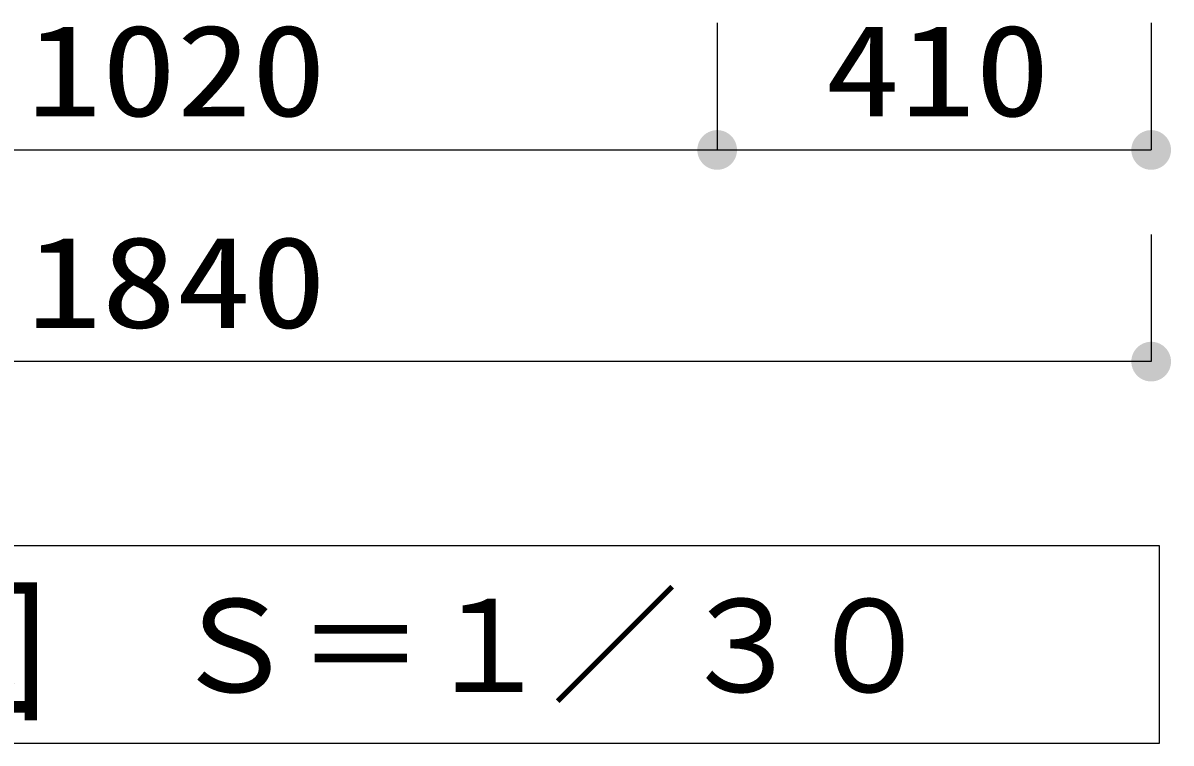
# Model space of a CAD drawing. Units: millimetres, scale not verified. Extents: x -23521 to 8910, y -6308 to 6308.
# Drawn here: x 1340 to 2424, y -4846 to -4165 of the extents above; entities that cross this region are included whole.
import ezdxf
from ezdxf.enums import TextEntityAlignment as Align

# ---------------------------------------------------------------- set-up
doc = ezdxf.new("R2010")
doc.units = ezdxf.units.MM
doc.header["$LTSCALE"] = 30
doc.layers.add('0-E_機器', color=2, linetype='Continuous', lineweight=25)
doc.layers.add('1-8_00クル-フ-6寸法', color=132, linetype='Continuous', lineweight=25)
doc.styles.add('ＭＳ ゴシック', font='')
doc.styles.get('ＭＳ ゴシック').set_extended_font_data('MS Gothic')

msp = doc.modelspace()

# ---------------------------------------------------------------- linework, layer by layer
at = {"layer": '0-E_機器', "color": 3}
msp.add_lwpolyline([(2413.35, -4845.56), (2413.35, -4659.25), (384.02, -4659.25), (384.02, -4845.56)], close=True, dxfattribs=at)
at = {"layer": '1-8_00クル-フ-6寸法', "color": 4}
for p, q in [((1995.42, -4165.15), (1995.42, -4285.15)), ((1995.42, -4165.15), (1995.42, -4285.15)), ((2405.42, -4165.15), (2405.42, -4285.15)), ((975.42, -4285.15), (1995.42, -4285.15)), ((1995.42, -4285.15), (2405.42, -4285.15)), ((2405.42, -4365.15), (2405.42, -4485.15)), ((2405.42, -4485.15), (565.42, -4485.15))]:
    msp.add_line(p, q, dxfattribs=at)
at = {"layer": '1-8_00クル-フ-6寸法'}
for points in [[(1995.42, -4285.15), (1980.25, -4274.13), (1981.75, -4272.32)], [(1995.42, -4285.15), (1980.25, -4274.13), (1981.75, -4272.32)], [(1995.42, -4285.15), (1981.75, -4272.32), (1983.47, -4270.7)], [(1995.42, -4285.15), (1981.75, -4272.32), (1983.47, -4270.7)], [(1995.42, -4285.15), (1983.47, -4270.7), (1985.38, -4269.32)], [(1995.42, -4285.15), (1983.47, -4270.7), (1985.38, -4269.32)], [(1995.42, -4285.15), (1985.38, -4269.32), (1987.44, -4268.19)], [(1995.42, -4285.15), (1985.38, -4269.32), (1987.44, -4268.19)], [(1995.42, -4285.15), (1987.44, -4268.19), (1989.63, -4267.32)], [(1995.42, -4285.15), (1987.44, -4268.19), (1989.63, -4267.32)], [(1995.42, -4285.15), (1989.63, -4267.32), (1991.91, -4266.73)], [(1995.42, -4285.15), (1989.63, -4267.32), (1991.91, -4266.73)], [(1995.42, -4285.15), (1991.91, -4266.73), (1994.24, -4266.44)], [(1995.42, -4285.15), (1991.91, -4266.73), (1994.24, -4266.44)], [(1995.42, -4285.15), (1994.24, -4266.44), (1996.6, -4266.44)], [(1995.42, -4285.15), (1994.24, -4266.44), (1996.6, -4266.44)], [(1995.42, -4285.15), (1996.6, -4266.44), (1998.94, -4266.73)], [(1995.42, -4285.15), (1996.6, -4266.44), (1998.94, -4266.73)], [(1995.42, -4285.15), (1998.94, -4266.73), (2001.22, -4267.32)], [(1995.42, -4285.15), (1998.94, -4266.73), (2001.22, -4267.32)], [(1995.42, -4285.15), (2001.22, -4267.32), (2003.41, -4268.19)], [(1995.42, -4285.15), (2001.22, -4267.32), (2003.41, -4268.19)], [(1995.42, -4285.15), (2003.41, -4268.19), (2005.47, -4269.32)], [(1995.42, -4285.15), (2003.41, -4268.19), (2005.47, -4269.32)], [(1995.42, -4285.15), (2005.47, -4269.32), (2007.37, -4270.7)], [(1995.42, -4285.15), (2005.47, -4269.32), (2007.37, -4270.7)], [(1995.42, -4285.15), (2007.37, -4270.7), (2009.09, -4272.32)], [(1995.42, -4285.15), (2007.37, -4270.7), (2009.09, -4272.32)], [(1995.42, -4285.15), (2009.09, -4272.32), (2010.59, -4274.13)], [(1995.42, -4285.15), (2009.09, -4272.32), (2010.59, -4274.13)], [(2405.42, -4285.15), (2390.25, -4274.13), (2391.76, -4272.32)], [(2405.42, -4285.15), (2391.76, -4272.32), (2393.47, -4270.7)], [(2405.42, -4285.15), (2393.47, -4270.7), (2395.38, -4269.32)], [(2405.42, -4285.15), (2395.38, -4269.32), (2397.44, -4268.19)], [(2405.42, -4285.15), (2397.44, -4268.19), (2399.63, -4267.32)], [(2405.42, -4285.15), (2399.63, -4267.32), (2401.91, -4266.73)], [(2405.42, -4285.15), (2401.91, -4266.73), (2404.25, -4266.44)], [(2405.42, -4285.15), (2404.25, -4266.44), (2406.6, -4266.44)], [(2405.42, -4285.15), (2406.6, -4266.44), (2408.94, -4266.73)], [(2405.42, -4285.15), (2408.94, -4266.73), (2411.22, -4267.32)], [(2405.42, -4285.15), (2411.22, -4267.32), (2413.41, -4268.19)], [(2405.42, -4285.15), (2413.41, -4268.19), (2415.47, -4269.32)], [(2405.42, -4285.15), (2415.47, -4269.32), (2417.38, -4270.7)], [(2405.42, -4285.15), (2417.38, -4270.7), (2419.09, -4272.32)], [(2405.42, -4285.15), (2419.09, -4272.32), (2420.59, -4274.13)], [(1995.42, -4285.15), (1976.67, -4285.15), (1976.82, -4282.8)], [(1995.42, -4285.15), (1976.67, -4285.15), (1976.82, -4282.8)], [(1995.42, -4285.15), (1976.82, -4282.8), (1977.26, -4280.49)], [(1995.42, -4285.15), (1976.82, -4282.8), (1977.26, -4280.49)], [(1995.42, -4285.15), (1977.26, -4280.49), (1977.99, -4278.25)], [(1995.42, -4285.15), (1977.26, -4280.49), (1977.99, -4278.25)], [(1995.42, -4285.15), (1977.99, -4278.25), (1978.99, -4276.12)], [(1995.42, -4285.15), (1977.99, -4278.25), (1978.99, -4276.12)], [(1995.42, -4285.15), (1978.99, -4276.12), (1980.25, -4274.13)], [(1995.42, -4285.15), (1978.99, -4276.12), (1980.25, -4274.13)], [(1995.42, -4285.15), (2010.59, -4274.13), (2011.85, -4276.12)], [(1995.42, -4285.15), (2010.59, -4274.13), (2011.85, -4276.12)], [(1995.42, -4285.15), (2011.85, -4276.12), (2012.86, -4278.25)], [(1995.42, -4285.15), (2011.85, -4276.12), (2012.86, -4278.25)], [(1995.42, -4285.15), (2012.86, -4278.25), (2013.58, -4280.49)], [(1995.42, -4285.15), (2012.86, -4278.25), (2013.58, -4280.49)], [(1995.42, -4285.15), (2013.58, -4280.49), (2014.02, -4282.8)], [(1995.42, -4285.15), (2013.58, -4280.49), (2014.02, -4282.8)], [(1995.42, -4285.15), (2014.02, -4282.8), (2014.17, -4285.15)], [(1995.42, -4285.15), (2014.02, -4282.8), (2014.17, -4285.15)], [(2405.42, -4285.15), (2386.67, -4285.15), (2386.82, -4282.8)], [(2405.42, -4285.15), (2386.82, -4282.8), (2387.26, -4280.49)], [(2405.42, -4285.15), (2387.26, -4280.49), (2387.99, -4278.25)], [(2405.42, -4285.15), (2387.99, -4278.25), (2388.99, -4276.12)], [(2405.42, -4285.15), (2388.99, -4276.12), (2390.25, -4274.13)], [(2405.42, -4285.15), (2420.59, -4274.13), (2421.85, -4276.12)], [(2405.42, -4285.15), (2421.85, -4276.12), (2422.86, -4278.25)], [(2405.42, -4285.15), (2422.86, -4278.25), (2423.58, -4280.49)], [(2405.42, -4285.15), (2423.58, -4280.49), (2424.03, -4282.8)], [(2405.42, -4285.15), (2424.03, -4282.8), (2424.17, -4285.15)], [(1995.42, -4285.15), (1976.82, -4287.5), (1976.67, -4285.15)], [(1995.42, -4285.15), (1976.82, -4287.5), (1976.67, -4285.15)], [(1995.42, -4285.15), (1977.26, -4289.81), (1976.82, -4287.5)], [(1995.42, -4285.15), (1977.26, -4289.81), (1976.82, -4287.5)], [(1995.42, -4285.15), (1977.99, -4292.05), (1977.26, -4289.81)], [(1995.42, -4285.15), (1977.99, -4292.05), (1977.26, -4289.81)], [(1995.42, -4285.15), (1978.99, -4294.18), (1977.99, -4292.05)], [(1995.42, -4285.15), (1978.99, -4294.18), (1977.99, -4292.05)], [(1995.42, -4285.15), (1980.25, -4296.17), (1978.99, -4294.18)], [(1995.42, -4285.15), (1980.25, -4296.17), (1978.99, -4294.18)], [(1995.42, -4285.15), (1981.75, -4297.99), (1980.25, -4296.17)], [(1995.42, -4285.15), (1981.75, -4297.99), (1980.25, -4296.17)], [(1995.42, -4285.15), (1983.47, -4299.6), (1981.75, -4297.99)], [(1995.42, -4285.15), (1983.47, -4299.6), (1981.75, -4297.99)], [(1995.42, -4285.15), (1985.38, -4300.98), (1983.47, -4299.6)], [(1995.42, -4285.15), (1985.38, -4300.98), (1983.47, -4299.6)], [(1995.42, -4285.15), (1987.44, -4302.12), (1985.38, -4300.98)], [(1995.42, -4285.15), (1987.44, -4302.12), (1985.38, -4300.98)], [(1995.42, -4285.15), (1989.63, -4302.98), (1987.44, -4302.12)], [(1995.42, -4285.15), (1989.63, -4302.98), (1987.44, -4302.12)], [(1995.42, -4285.15), (1991.91, -4303.57), (1989.63, -4302.98)], [(1995.42, -4285.15), (1991.91, -4303.57), (1989.63, -4302.98)], [(1995.42, -4285.15), (1994.24, -4303.86), (1991.91, -4303.57)], [(1995.42, -4285.15), (1994.24, -4303.86), (1991.91, -4303.57)], [(1995.42, -4285.15), (1996.6, -4303.86), (1994.24, -4303.86)], [(1995.42, -4285.15), (1996.6, -4303.86), (1994.24, -4303.86)], [(1995.42, -4285.15), (1998.94, -4303.57), (1996.6, -4303.86)], [(1995.42, -4285.15), (2001.22, -4302.98), (1998.94, -4303.57)], [(1995.42, -4285.15), (2003.41, -4302.12), (2001.22, -4302.98)], [(1995.42, -4285.15), (2005.47, -4300.98), (2003.41, -4302.12)], [(1995.42, -4285.15), (2007.37, -4299.6), (2005.47, -4300.98)], [(1995.42, -4285.15), (2009.09, -4297.99), (2007.37, -4299.6)], [(1995.42, -4285.15), (2010.59, -4296.17), (2009.09, -4297.99)], [(1995.42, -4285.15), (2011.85, -4294.18), (2010.59, -4296.17)], [(1995.42, -4285.15), (2012.86, -4292.05), (2011.85, -4294.18)], [(1995.42, -4285.15), (2013.58, -4289.81), (2012.86, -4292.05)], [(1995.42, -4285.15), (2014.02, -4287.5), (2013.58, -4289.81)], [(1995.42, -4285.15), (2014.17, -4285.15), (2014.02, -4287.5)], [(1995.42, -4285.15), (1998.94, -4303.57), (1996.6, -4303.86)], [(1995.42, -4285.15), (2001.22, -4302.98), (1998.94, -4303.57)], [(1995.42, -4285.15), (2003.41, -4302.12), (2001.22, -4302.98)], [(1995.42, -4285.15), (2005.47, -4300.98), (2003.41, -4302.12)], [(1995.42, -4285.15), (2007.37, -4299.6), (2005.47, -4300.98)], [(1995.42, -4285.15), (2009.09, -4297.99), (2007.37, -4299.6)], [(1995.42, -4285.15), (2010.59, -4296.17), (2009.09, -4297.99)], [(1995.42, -4285.15), (2011.85, -4294.18), (2010.59, -4296.17)], [(1995.42, -4285.15), (2012.86, -4292.05), (2011.85, -4294.18)], [(1995.42, -4285.15), (2013.58, -4289.81), (2012.86, -4292.05)], [(1995.42, -4285.15), (2014.02, -4287.5), (2013.58, -4289.81)], [(1995.42, -4285.15), (2014.17, -4285.15), (2014.02, -4287.5)], [(2405.42, -4285.15), (2386.82, -4287.5), (2386.67, -4285.15)], [(2405.42, -4285.15), (2387.26, -4289.81), (2386.82, -4287.5)], [(2405.42, -4285.15), (2387.99, -4292.05), (2387.26, -4289.81)], [(2405.42, -4285.15), (2388.99, -4294.18), (2387.99, -4292.05)], [(2405.42, -4285.15), (2390.25, -4296.17), (2388.99, -4294.18)], [(2405.42, -4285.15), (2391.76, -4297.99), (2390.25, -4296.17)], [(2405.42, -4285.15), (2393.47, -4299.6), (2391.76, -4297.99)], [(2405.42, -4285.15), (2395.38, -4300.98), (2393.47, -4299.6)], [(2405.42, -4285.15), (2397.44, -4302.12), (2395.38, -4300.98)], [(2405.42, -4285.15), (2399.63, -4302.98), (2397.44, -4302.12)], [(2405.42, -4285.15), (2401.91, -4303.57), (2399.63, -4302.98)], [(2405.42, -4285.15), (2404.25, -4303.86), (2401.91, -4303.57)], [(2405.42, -4285.15), (2406.6, -4303.86), (2404.25, -4303.86)], [(2405.42, -4285.15), (2408.94, -4303.57), (2406.6, -4303.86)], [(2405.42, -4285.15), (2411.22, -4302.98), (2408.94, -4303.57)], [(2405.42, -4285.15), (2413.41, -4302.12), (2411.22, -4302.98)], [(2405.42, -4285.15), (2415.47, -4300.98), (2413.41, -4302.12)], [(2405.42, -4285.15), (2417.38, -4299.6), (2415.47, -4300.98)], [(2405.42, -4285.15), (2419.09, -4297.99), (2417.38, -4299.6)], [(2405.42, -4285.15), (2420.59, -4296.17), (2419.09, -4297.99)], [(2405.42, -4285.15), (2421.85, -4294.18), (2420.59, -4296.17)], [(2405.42, -4285.15), (2422.86, -4292.05), (2421.85, -4294.18)], [(2405.42, -4285.15), (2423.58, -4289.81), (2422.86, -4292.05)], [(2405.42, -4285.15), (2424.03, -4287.5), (2423.58, -4289.81)], [(2405.42, -4285.15), (2424.17, -4285.15), (2424.03, -4287.5)], [(2405.42, -4485.15), (2395.38, -4469.32), (2397.44, -4468.19)], [(2405.42, -4485.15), (2397.44, -4468.19), (2399.63, -4467.32)], [(2405.42, -4485.15), (2399.63, -4467.32), (2401.91, -4466.73)], [(2405.42, -4485.15), (2401.91, -4466.73), (2404.25, -4466.44)], [(2405.42, -4485.15), (2404.25, -4466.44), (2406.6, -4466.44)], [(2405.42, -4485.15), (2406.6, -4466.44), (2408.94, -4466.73)], [(2405.42, -4485.15), (2408.94, -4466.73), (2411.22, -4467.32)], [(2405.42, -4485.15), (2411.22, -4467.32), (2413.41, -4468.19)], [(2405.42, -4485.15), (2413.41, -4468.19), (2415.47, -4469.32)], [(2405.42, -4485.15), (2387.26, -4480.49), (2387.99, -4478.25)], [(2405.42, -4485.15), (2387.99, -4478.25), (2388.99, -4476.12)], [(2405.42, -4485.15), (2388.99, -4476.12), (2390.25, -4474.13)], [(2405.42, -4485.15), (2390.25, -4474.13), (2391.76, -4472.32)], [(2405.42, -4485.15), (2391.76, -4472.32), (2393.47, -4470.7)], [(2405.42, -4485.15), (2393.47, -4470.7), (2395.38, -4469.32)], [(2405.42, -4485.15), (2415.47, -4469.32), (2417.38, -4470.7)], [(2405.42, -4485.15), (2417.38, -4470.7), (2419.09, -4472.32)], [(2405.42, -4485.15), (2419.09, -4472.32), (2420.59, -4474.13)], [(2405.42, -4485.15), (2420.59, -4474.13), (2421.85, -4476.12)], [(2405.42, -4485.15), (2421.85, -4476.12), (2422.86, -4478.25)], [(2405.42, -4485.15), (2422.86, -4478.25), (2423.58, -4480.49)], [(2405.42, -4485.15), (2386.67, -4485.15), (2386.82, -4482.8)], [(2405.42, -4485.15), (2386.82, -4487.5), (2386.67, -4485.15)], [(2405.42, -4485.15), (2386.82, -4482.8), (2387.26, -4480.49)], [(2405.42, -4485.15), (2387.26, -4489.81), (2386.82, -4487.5)], [(2405.42, -4485.15), (2387.99, -4492.05), (2387.26, -4489.81)], [(2405.42, -4485.15), (2388.99, -4494.18), (2387.99, -4492.05)], [(2405.42, -4485.15), (2390.25, -4496.17), (2388.99, -4494.18)], [(2405.42, -4485.15), (2391.76, -4497.99), (2390.25, -4496.17)], [(2405.42, -4485.15), (2393.47, -4499.6), (2391.76, -4497.99)], [(2405.42, -4485.15), (2395.38, -4500.98), (2393.47, -4499.6)], [(2405.42, -4485.15), (2397.44, -4502.12), (2395.38, -4500.98)], [(2405.42, -4485.15), (2399.63, -4502.98), (2397.44, -4502.12)], [(2405.42, -4485.15), (2401.91, -4503.57), (2399.63, -4502.98)], [(2405.42, -4485.15), (2404.25, -4503.86), (2401.91, -4503.57)], [(2405.42, -4485.15), (2406.6, -4503.86), (2404.25, -4503.86)], [(2405.42, -4485.15), (2423.58, -4480.49), (2424.03, -4482.8)], [(2405.42, -4485.15), (2424.03, -4482.8), (2424.17, -4485.15)], [(2405.42, -4485.15), (2408.94, -4503.57), (2406.6, -4503.86)], [(2405.42, -4485.15), (2411.22, -4502.98), (2408.94, -4503.57)], [(2405.42, -4485.15), (2413.41, -4502.12), (2411.22, -4502.98)], [(2405.42, -4485.15), (2415.47, -4500.98), (2413.41, -4502.12)], [(2405.42, -4485.15), (2417.38, -4499.6), (2415.47, -4500.98)], [(2405.42, -4485.15), (2419.09, -4497.99), (2417.38, -4499.6)], [(2405.42, -4485.15), (2420.59, -4496.17), (2419.09, -4497.99)], [(2405.42, -4485.15), (2421.85, -4494.18), (2420.59, -4496.17)], [(2405.42, -4485.15), (2422.86, -4492.05), (2421.85, -4494.18)], [(2405.42, -4485.15), (2423.58, -4489.81), (2422.86, -4492.05)], [(2405.42, -4485.15), (2424.03, -4487.5), (2423.58, -4489.81)], [(2405.42, -4485.15), (2424.17, -4485.15), (2424.03, -4487.5)]]:
    msp.add_solid(points, dxfattribs=at)

# ---------------------------------------------------------------- texts
at = {"layer": '0-E_機器', "color": 4, "style": 'ＭＳ ゴシック'}
for s, height, p in [('Ｂ－Ｂ断面図', 110, (465.26, -4845.53)), ('Ｓ＝１／３０', 87.98, (1478.82, -4823.86))]:
    msp.add_text(s, height=height, dxfattribs=at).set_placement(p, align=Align.BOTTOM_LEFT)
at = {"layer": '1-8_00クル-フ-6寸法', "color": 3, "style": 'ＭＳ ゴシック', "width": 1.2}
for s, p in [('1020', (1343.14, -4279.3)), ('410', (2097.57, -4279.3)), ('1840', (1343.14, -4479.3))]:
    msp.add_text(s, height=86.66, dxfattribs=at).set_placement(p, align=Align.BOTTOM_LEFT)

doc.saveas('drawing.dxf')
